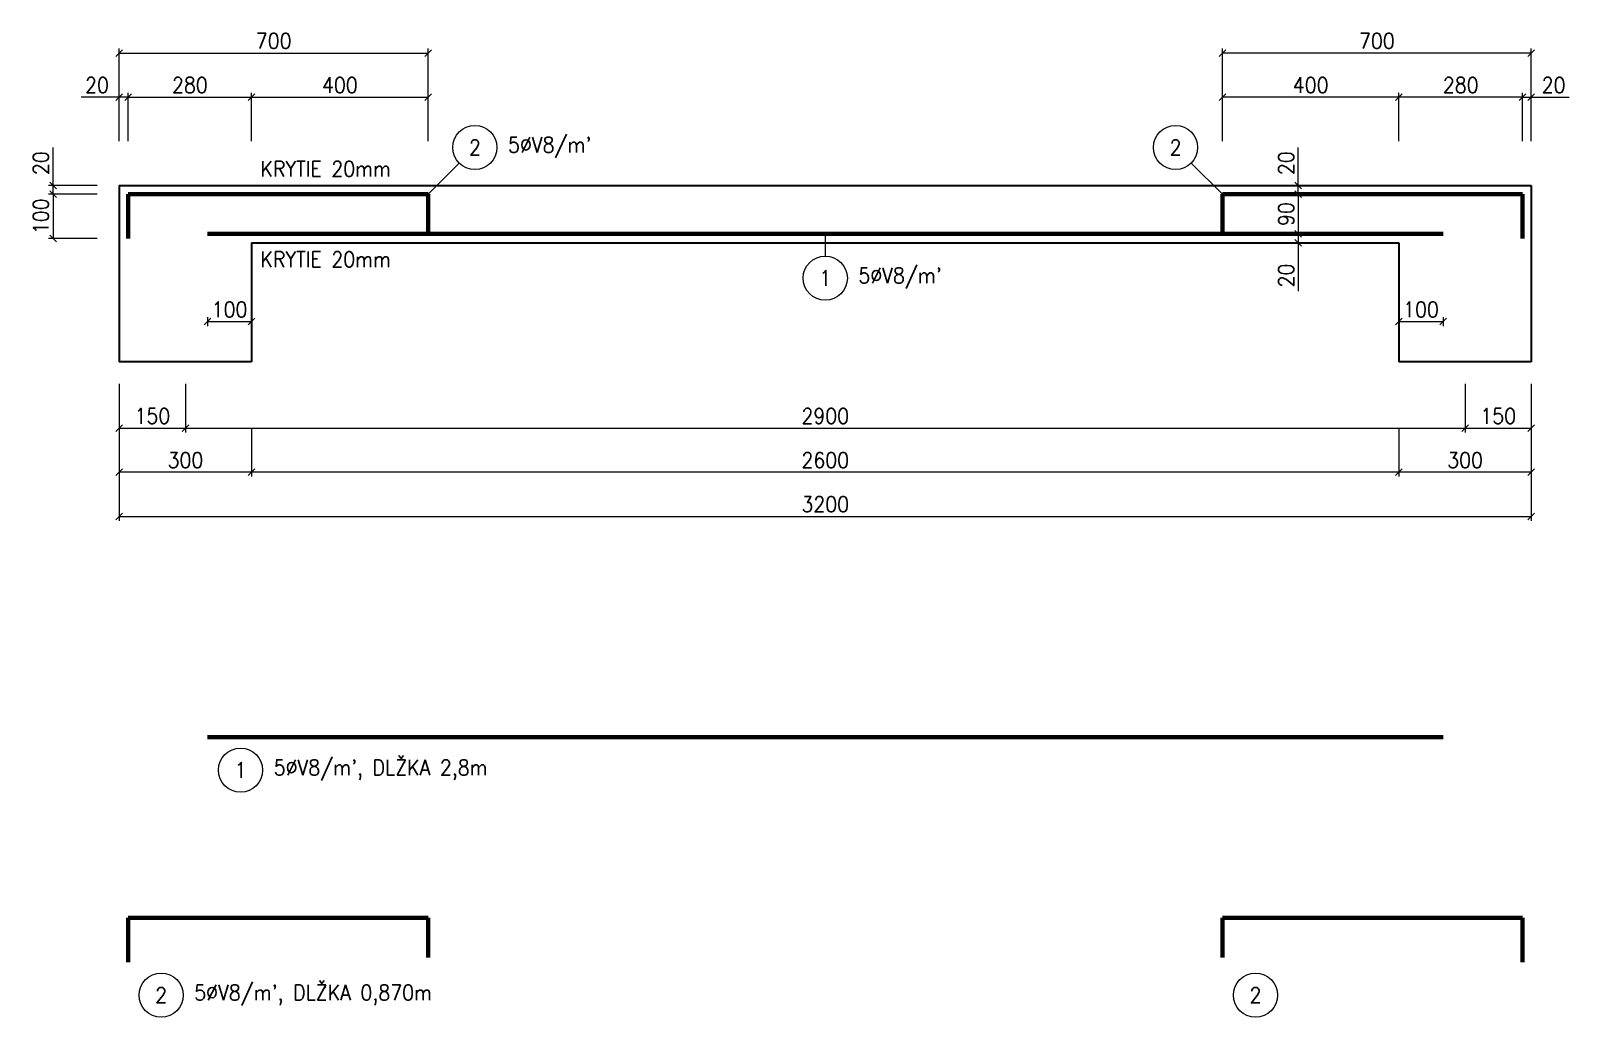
# Model space of a CAD drawing. Header units: millimetres. Extents: x 24593 to 28080, y 35468 to 37704.
import ezdxf

# ---------------------------------------------------------------- set-up
doc = ezdxf.new("R2010")
doc.units = ezdxf.units.MM
doc.header["$MEASUREMENT"] = 0
for name, color, linetype, lineweight in [('0.18', 51, 'Continuous', 18), ('0.35', 6, 'Continuous', 35), ('0.7', 30, 'Continuous', 70)]:
    doc.layers.add(name, color=color, linetype=linetype, lineweight=lineweight)
doc.styles.add('MyTextStyle', font='romans.shx', dxfattribs={"width": 0.9})
doc.dimstyles.new('Standard SK ext', dxfattribs={"dimtxt": 35, "dimasz": 15, "dimexe": 10, "dimexo": 0, "dimgap": 10, "dimtad": 1, "dimdec": 0, "dimrnd": 5, "dimzin": 0, "dimdsep": 46, "dimtxsty": 'MyTextStyle', "dimblk": 'OBLIQUE', "dimcen": 0, "dimclrd": 51, "dimclre": 51, "dimadec": 0, "dimazin": 0, "dimtfac": 1, "dimtdec": 0, "dimtofl": 0, "dimtmove": 0, "dimatfit": 2, "dimfxl": 100, "dimfxlon": 1, "dimtolj": 1, "dimtzin": 0, "dimlwd": 18, "dimlwe": 18, "dimarcsym": 0})
doc.dimstyles.new('Standard SK int', dxfattribs={"dimtxt": 35, "dimasz": 15, "dimexe": 10, "dimexo": 0, "dimgap": 10, "dimtad": 1, "dimdec": 0, "dimrnd": 5, "dimzin": 0, "dimdsep": 46, "dimtxsty": 'MyTextStyle', "dimblk": 'OBLIQUE', "dimcen": 0, "dimclrd": 51, "dimclre": 51, "dimadec": 0, "dimazin": 0, "dimtfac": 1, "dimtdec": 0, "dimtofl": 0, "dimtmove": 0, "dimatfit": 2, "dimfxl": 10, "dimfxlon": 1, "dimtolj": 1, "dimtzin": 0, "dimlwd": 18, "dimlwe": 18, "dimarcsym": 0})

# ---------------------------------------------------------------- blocks, each defined once
blk = doc.blocks.new('_Oblique')
at = {"color": 0, "linetype": 'ByBlock', "lineweight": -2}
blk.add_line((-0.5, -0.5), (0.5, 0.5), dxfattribs=at)
blk = doc.blocks.new('*D9')
at = {"layer": '0.18', "color": 51, "linetype": 'Continuous', "lineweight": 18, "transparency": 16777216}
for p, q in [((24793.7, 36903.3), (24793.7, 36793.3)), ((24943.7, 36903.3), (24943.7, 36793.3)), ((24793.7, 36803.3), (24943.7, 36803.3))]:
    blk.add_line(p, q, dxfattribs=at)
at = {"layer": 'Defpoints', "color": 0, "transparency": 16777216}
for p in [(24793.7, 36953.3), (24943.7, 36953.3), (24943.7, 36803.3)]:
    blk.add_point(p, dxfattribs=at)
at = {"layer": '0.18', "color": 51, "lineweight": 18, "transparency": 16777216, "xscale": 15, "yscale": 15, "zscale": 15, "rotation": 180}
blk.add_blockref('_Oblique', (24793.7, 36803.3), dxfattribs=at)
at = {"layer": '0.18', "color": 51, "lineweight": 18, "transparency": 16777216, "xscale": 15, "yscale": 15, "zscale": 15}
blk.add_blockref('_Oblique', (24943.7, 36803.3), dxfattribs=at)
at = {"layer": '0.18', "color": 0, "transparency": 16777216, "insert": (24868.7, 36830.8), "char_height": 35, "attachment_point": 5, "style": 'MyTextStyle'}
blk.add_mtext('\\A1;150', dxfattribs=at)
blk = doc.blocks.new('*D10')
at = {"layer": '0.18', "color": 51, "linetype": 'Continuous', "lineweight": 18, "transparency": 16777216}
for p, q in [((24943.7, 36903.3), (24943.7, 36793.3)), ((27843.7, 36903.3), (27843.7, 36793.3)), ((24943.7, 36803.3), (27843.7, 36803.3))]:
    blk.add_line(p, q, dxfattribs=at)
at = {"layer": 'Defpoints', "color": 0, "transparency": 16777216}
for p in [(24943.7, 36953.3), (27843.7, 36953.3), (27843.7, 36803.3)]:
    blk.add_point(p, dxfattribs=at)
at = {"layer": '0.18', "color": 51, "lineweight": 18, "transparency": 16777216, "xscale": 15, "yscale": 15, "zscale": 15, "rotation": 180}
blk.add_blockref('_Oblique', (24943.7, 36803.3), dxfattribs=at)
at = {"layer": '0.18', "color": 51, "lineweight": 18, "transparency": 16777216, "xscale": 15, "yscale": 15, "zscale": 15}
blk.add_blockref('_Oblique', (27843.7, 36803.3), dxfattribs=at)
at = {"layer": '0.18', "color": 0, "transparency": 16777216, "insert": (26393.7, 36830.8), "char_height": 35, "attachment_point": 5, "style": 'MyTextStyle'}
blk.add_mtext('\\A1;2900', dxfattribs=at)
blk = doc.blocks.new('*D11')
at = {"layer": '0.18', "color": 51, "linetype": 'Continuous', "lineweight": 18, "transparency": 16777216}
for p, q in [((27843.7, 36903.3), (27843.7, 36793.3)), ((27993.7, 36903.3), (27993.7, 36793.3)), ((27843.7, 36803.3), (27993.7, 36803.3))]:
    blk.add_line(p, q, dxfattribs=at)
at = {"layer": 'Defpoints', "color": 0, "transparency": 16777216}
for p in [(27843.7, 36953.3), (27993.7, 36953.3), (27993.7, 36803.3)]:
    blk.add_point(p, dxfattribs=at)
at = {"layer": '0.18', "color": 51, "lineweight": 18, "transparency": 16777216, "xscale": 15, "yscale": 15, "zscale": 15, "rotation": 180}
blk.add_blockref('_Oblique', (27843.7, 36803.3), dxfattribs=at)
at = {"layer": '0.18', "color": 51, "lineweight": 18, "transparency": 16777216, "xscale": 15, "yscale": 15, "zscale": 15}
blk.add_blockref('_Oblique', (27993.7, 36803.3), dxfattribs=at)
at = {"layer": '0.18', "color": 0, "transparency": 16777216, "insert": (27918.7, 36830.8), "char_height": 35, "attachment_point": 5, "style": 'MyTextStyle'}
blk.add_mtext('\\A1;150', dxfattribs=at)
blk = doc.blocks.new('*D12')
at = {"layer": '0.18', "color": 51, "linetype": 'Continuous', "lineweight": 18, "transparency": 16777216}
for p, q in [((27693.7, 36803.3), (27693.7, 36693.3)), ((27993.7, 36803.3), (27993.7, 36693.3)), ((27993.7, 36703.3), (27693.7, 36703.3))]:
    blk.add_line(p, q, dxfattribs=at)
at = {"layer": 'Defpoints', "color": 0, "transparency": 16777216}
for p in [(27693.7, 36953.3), (27993.7, 36953.3), (27693.7, 36703.3)]:
    blk.add_point(p, dxfattribs=at)
at = {"layer": '0.18', "color": 51, "lineweight": 18, "transparency": 16777216, "xscale": 15, "yscale": 15, "zscale": 15, "rotation": 180}
blk.add_blockref('_Oblique', (27693.7, 36703.3), dxfattribs=at)
at = {"layer": '0.18', "color": 51, "lineweight": 18, "transparency": 16777216, "xscale": 15, "yscale": 15, "zscale": 15}
blk.add_blockref('_Oblique', (27993.7, 36703.3), dxfattribs=at)
at = {"layer": '0.18', "color": 0, "transparency": 16777216, "insert": (27843.7, 36730.8), "char_height": 35, "attachment_point": 5, "style": 'MyTextStyle'}
blk.add_mtext('\\A1;300', dxfattribs=at)
blk = doc.blocks.new('*D13')
at = {"layer": '0.18', "color": 51, "linetype": 'Continuous', "lineweight": 18, "transparency": 16777216}
for p, q in [((25093.7, 36803.3), (25093.7, 36693.3)), ((27693.7, 36803.3), (27693.7, 36693.3)), ((27693.7, 36703.3), (25093.7, 36703.3))]:
    blk.add_line(p, q, dxfattribs=at)
at = {"layer": 'Defpoints', "color": 0, "transparency": 16777216}
for p in [(25093.7, 36953.3), (27693.7, 36953.3), (25093.7, 36703.3)]:
    blk.add_point(p, dxfattribs=at)
at = {"layer": '0.18', "color": 51, "lineweight": 18, "transparency": 16777216, "xscale": 15, "yscale": 15, "zscale": 15, "rotation": 180}
blk.add_blockref('_Oblique', (25093.7, 36703.3), dxfattribs=at)
at = {"layer": '0.18', "color": 51, "lineweight": 18, "transparency": 16777216, "xscale": 15, "yscale": 15, "zscale": 15}
blk.add_blockref('_Oblique', (27693.7, 36703.3), dxfattribs=at)
at = {"layer": '0.18', "color": 0, "transparency": 16777216, "insert": (26393.7, 36730.8), "char_height": 35, "attachment_point": 5, "style": 'MyTextStyle'}
blk.add_mtext('\\A1;2600', dxfattribs=at)
blk = doc.blocks.new('*D14')
at = {"layer": '0.18', "color": 51, "linetype": 'Continuous', "lineweight": 18, "transparency": 16777216}
for p, q in [((24793.7, 36803.3), (24793.7, 36693.3)), ((25093.7, 36803.3), (25093.7, 36693.3)), ((25093.7, 36703.3), (24793.7, 36703.3))]:
    blk.add_line(p, q, dxfattribs=at)
at = {"layer": 'Defpoints', "color": 0, "transparency": 16777216}
for p in [(24793.7, 36953.3), (25093.7, 36953.3), (24793.7, 36703.3)]:
    blk.add_point(p, dxfattribs=at)
at = {"layer": '0.18', "color": 51, "lineweight": 18, "transparency": 16777216, "xscale": 15, "yscale": 15, "zscale": 15, "rotation": 180}
blk.add_blockref('_Oblique', (24793.7, 36703.3), dxfattribs=at)
at = {"layer": '0.18', "color": 51, "lineweight": 18, "transparency": 16777216, "xscale": 15, "yscale": 15, "zscale": 15}
blk.add_blockref('_Oblique', (25093.7, 36703.3), dxfattribs=at)
at = {"layer": '0.18', "color": 0, "transparency": 16777216, "insert": (24943.7, 36730.8), "char_height": 35, "attachment_point": 5, "style": 'MyTextStyle'}
blk.add_mtext('\\A1;300', dxfattribs=at)
blk = doc.blocks.new('*D15')
at = {"layer": '0.18', "color": 51, "linetype": 'Continuous', "lineweight": 18, "transparency": 16777216}
for p, q in [((24793.7, 36703.3), (24793.7, 36593.3)), ((27993.7, 36703.3), (27993.7, 36593.3)), ((24793.7, 36603.3), (27993.7, 36603.3))]:
    blk.add_line(p, q, dxfattribs=at)
at = {"layer": 'Defpoints', "color": 0, "transparency": 16777216}
for p in [(24793.7, 36953.3), (27993.7, 36953.3), (27993.7, 36603.3)]:
    blk.add_point(p, dxfattribs=at)
at = {"layer": '0.18', "color": 51, "lineweight": 18, "transparency": 16777216, "xscale": 15, "yscale": 15, "zscale": 15, "rotation": 180}
blk.add_blockref('_Oblique', (24793.7, 36603.3), dxfattribs=at)
at = {"layer": '0.18', "color": 51, "lineweight": 18, "transparency": 16777216, "xscale": 15, "yscale": 15, "zscale": 15}
blk.add_blockref('_Oblique', (27993.7, 36603.3), dxfattribs=at)
at = {"layer": '0.18', "color": 0, "transparency": 16777216, "insert": (26393.7, 36630.8), "char_height": 35, "attachment_point": 5, "style": 'MyTextStyle'}
blk.add_mtext('\\A1;3200', dxfattribs=at)
blk = doc.blocks.new('*D19')
at = {"layer": '0.18', "color": 51, "linetype": 'Continuous', "lineweight": 18, "transparency": 16777216}
for p, q in [((24993.7, 37054.7), (24993.7, 37034.7)), ((24993.7, 37044.7), (25093.7, 37044.7)), ((25093.7, 37054.7), (25093.7, 37034.7))]:
    blk.add_line(p, q, dxfattribs=at)
at = {"layer": 'Defpoints', "color": 0, "transparency": 16777216}
for p in [(24993.7, 37243.3), (25093.7, 37243.3), (25093.7, 37044.7)]:
    blk.add_point(p, dxfattribs=at)
at = {"layer": '0.18', "color": 51, "lineweight": 18, "transparency": 16777216, "xscale": 15, "yscale": 15, "zscale": 15, "rotation": 180}
blk.add_blockref('_Oblique', (24993.7, 37044.7), dxfattribs=at)
at = {"layer": '0.18', "color": 51, "lineweight": 18, "transparency": 16777216, "xscale": 15, "yscale": 15, "zscale": 15}
blk.add_blockref('_Oblique', (25093.7, 37044.7), dxfattribs=at)
at = {"layer": '0.18', "color": 0, "transparency": 16777216, "insert": (25043.7, 37072.2), "char_height": 35, "attachment_point": 5, "style": 'MyTextStyle'}
blk.add_mtext('\\A1;100', dxfattribs=at)
blk = doc.blocks.new('*D21')
at = {"layer": '0.18', "color": 51, "linetype": 'Continuous', "lineweight": 18, "transparency": 16777216}
for p, q in [((27693.7, 37054.7), (27693.7, 37034.7)), ((27693.7, 37044.7), (27793.7, 37044.7)), ((27793.7, 37054.7), (27793.7, 37034.7))]:
    blk.add_line(p, q, dxfattribs=at)
at = {"layer": 'Defpoints', "color": 0, "transparency": 16777216}
for p in [(27793.7, 37243.3), (27693.7, 37223.3), (27793.7, 37044.7)]:
    blk.add_point(p, dxfattribs=at)
at = {"layer": '0.18', "color": 51, "lineweight": 18, "transparency": 16777216, "xscale": 15, "yscale": 15, "zscale": 15, "rotation": 180}
blk.add_blockref('_Oblique', (27693.7, 37044.7), dxfattribs=at)
at = {"layer": '0.18', "color": 51, "lineweight": 18, "transparency": 16777216, "xscale": 15, "yscale": 15, "zscale": 15}
blk.add_blockref('_Oblique', (27793.7, 37044.7), dxfattribs=at)
at = {"layer": '0.18', "color": 0, "transparency": 16777216, "insert": (27743.7, 37072.2), "char_height": 35, "attachment_point": 5, "style": 'MyTextStyle'}
blk.add_mtext('\\A1;100', dxfattribs=at)
blk = doc.blocks.new('*D22')
at = {"layer": '0.18', "color": 51, "linetype": 'Continuous', "lineweight": 18, "transparency": 16777216}
for p, q in [((24793.7, 37553.3), (24707.7, 37553.3)), ((24793.7, 37453.3), (24793.7, 37563.3)), ((24813.7, 37553.3), (24793.7, 37553.3)), ((24813.7, 37453.3), (24813.7, 37563.3))]:
    blk.add_line(p, q, dxfattribs=at)
at = {"layer": 'Defpoints', "color": 0, "transparency": 16777216}
for p in [(24813.7, 37553.3), (24793.7, 37353.3), (24813.7, 37333.3)]:
    blk.add_point(p, dxfattribs=at)
at = {"layer": '0.18', "color": 51, "lineweight": 18, "transparency": 16777216, "xscale": 15, "yscale": 15, "zscale": 15, "rotation": 180}
blk.add_blockref('_Oblique', (24793.7, 37553.3), dxfattribs=at)
at = {"layer": '0.18', "color": 51, "lineweight": 18, "transparency": 16777216, "xscale": 15, "yscale": 15, "zscale": 15}
blk.add_blockref('_Oblique', (24813.7, 37553.3), dxfattribs=at)
at = {"layer": '0.18', "color": 0, "transparency": 16777216, "insert": (24743.2, 37580.8), "char_height": 35, "attachment_point": 5, "style": 'MyTextStyle'}
blk.add_mtext('\\A1;20', dxfattribs=at)
blk = doc.blocks.new('*D23')
at = {"layer": '0.18', "color": 51, "linetype": 'Continuous', "lineweight": 18, "transparency": 16777216}
for p, q in [((24813.7, 37453.3), (24813.7, 37563.3)), ((24813.7, 37553.3), (25093.7, 37553.3)), ((25093.7, 37453.3), (25093.7, 37563.3))]:
    blk.add_line(p, q, dxfattribs=at)
at = {"layer": 'Defpoints', "color": 0, "transparency": 16777216}
for p in [(25093.7, 37553.3), (24813.7, 37353.3), (25093.7, 37223.3)]:
    blk.add_point(p, dxfattribs=at)
at = {"layer": '0.18', "color": 51, "lineweight": 18, "transparency": 16777216, "xscale": 15, "yscale": 15, "zscale": 15, "rotation": 180}
blk.add_blockref('_Oblique', (24813.7, 37553.3), dxfattribs=at)
at = {"layer": '0.18', "color": 51, "lineweight": 18, "transparency": 16777216, "xscale": 15, "yscale": 15, "zscale": 15}
blk.add_blockref('_Oblique', (25093.7, 37553.3), dxfattribs=at)
at = {"layer": '0.18', "color": 0, "transparency": 16777216, "insert": (24953.7, 37580.8), "char_height": 35, "attachment_point": 5, "style": 'MyTextStyle'}
blk.add_mtext('\\A1;280', dxfattribs=at)
blk = doc.blocks.new('*D24')
at = {"layer": '0.18', "color": 51, "linetype": 'Continuous', "lineweight": 18, "transparency": 16777216}
for p, q in [((25093.7, 37453.3), (25093.7, 37563.3)), ((25093.7, 37553.3), (25493.7, 37553.3)), ((25493.7, 37453.3), (25493.7, 37563.3))]:
    blk.add_line(p, q, dxfattribs=at)
at = {"layer": 'Defpoints', "color": 0, "transparency": 16777216}
for p in [(25493.7, 37553.3), (25493.7, 37333.3), (25093.7, 37223.3)]:
    blk.add_point(p, dxfattribs=at)
at = {"layer": '0.18', "color": 51, "lineweight": 18, "transparency": 16777216, "xscale": 15, "yscale": 15, "zscale": 15, "rotation": 180}
blk.add_blockref('_Oblique', (25093.7, 37553.3), dxfattribs=at)
at = {"layer": '0.18', "color": 51, "lineweight": 18, "transparency": 16777216, "xscale": 15, "yscale": 15, "zscale": 15}
blk.add_blockref('_Oblique', (25493.7, 37553.3), dxfattribs=at)
at = {"layer": '0.18', "color": 0, "transparency": 16777216, "insert": (25293.7, 37580.8), "char_height": 35, "attachment_point": 5, "style": 'MyTextStyle'}
blk.add_mtext('\\A1;400', dxfattribs=at)
blk = doc.blocks.new('*D25')
at = {"layer": '0.18', "color": 51, "linetype": 'Continuous', "lineweight": 18, "transparency": 16777216}
for p, q in [((27973.7, 37453.3), (27973.7, 37563.3)), ((27973.7, 37553.3), (27993.7, 37553.3)), ((27993.7, 37453.3), (27993.7, 37563.3)), ((27993.7, 37553.3), (28079.7, 37553.3))]:
    blk.add_line(p, q, dxfattribs=at)
at = {"layer": 'Defpoints', "color": 0, "transparency": 16777216}
for p in [(27973.7, 37553.3), (27973.7, 37353.3), (27993.7, 37353.3)]:
    blk.add_point(p, dxfattribs=at)
at = {"layer": '0.18', "color": 51, "lineweight": 18, "transparency": 16777216, "xscale": 15, "yscale": 15, "zscale": 15, "rotation": 180}
blk.add_blockref('_Oblique', (27973.7, 37553.3), dxfattribs=at)
at = {"layer": '0.18', "color": 51, "lineweight": 18, "transparency": 16777216, "xscale": 15, "yscale": 15, "zscale": 15}
blk.add_blockref('_Oblique', (27993.7, 37553.3), dxfattribs=at)
at = {"layer": '0.18', "color": 0, "transparency": 16777216, "insert": (28044.2, 37580.8), "char_height": 35, "attachment_point": 5, "style": 'MyTextStyle'}
blk.add_mtext('\\A1;20', dxfattribs=at)
blk = doc.blocks.new('*D26')
at = {"layer": '0.18', "color": 51, "linetype": 'Continuous', "lineweight": 18, "transparency": 16777216}
for p, q in [((27693.7, 37453.3), (27693.7, 37563.3)), ((27973.7, 37553.3), (27693.7, 37553.3)), ((27973.7, 37453.3), (27973.7, 37563.3))]:
    blk.add_line(p, q, dxfattribs=at)
at = {"layer": 'Defpoints', "color": 0, "transparency": 16777216}
for p in [(27693.7, 37553.3), (27973.7, 37353.3), (27693.7, 37223.3)]:
    blk.add_point(p, dxfattribs=at)
at = {"layer": '0.18', "color": 51, "lineweight": 18, "transparency": 16777216, "xscale": 15, "yscale": 15, "zscale": 15, "rotation": 180}
blk.add_blockref('_Oblique', (27693.7, 37553.3), dxfattribs=at)
at = {"layer": '0.18', "color": 51, "lineweight": 18, "transparency": 16777216, "xscale": 15, "yscale": 15, "zscale": 15}
blk.add_blockref('_Oblique', (27973.7, 37553.3), dxfattribs=at)
at = {"layer": '0.18', "color": 0, "transparency": 16777216, "insert": (27833.7, 37580.8), "char_height": 35, "attachment_point": 5, "style": 'MyTextStyle'}
blk.add_mtext('\\A1;280', dxfattribs=at)
blk = doc.blocks.new('*D27')
at = {"layer": '0.18', "color": 51, "linetype": 'Continuous', "lineweight": 18, "transparency": 16777216}
for p, q in [((27293.7, 37453.3), (27293.7, 37563.3)), ((27693.7, 37553.3), (27293.7, 37553.3)), ((27693.7, 37453.3), (27693.7, 37563.3))]:
    blk.add_line(p, q, dxfattribs=at)
at = {"layer": 'Defpoints', "color": 0, "transparency": 16777216}
for p in [(27293.7, 37553.3), (27293.7, 37333.3), (27693.7, 37223.3)]:
    blk.add_point(p, dxfattribs=at)
at = {"layer": '0.18', "color": 51, "lineweight": 18, "transparency": 16777216, "xscale": 15, "yscale": 15, "zscale": 15, "rotation": 180}
blk.add_blockref('_Oblique', (27293.7, 37553.3), dxfattribs=at)
at = {"layer": '0.18', "color": 51, "lineweight": 18, "transparency": 16777216, "xscale": 15, "yscale": 15, "zscale": 15}
blk.add_blockref('_Oblique', (27693.7, 37553.3), dxfattribs=at)
at = {"layer": '0.18', "color": 0, "transparency": 16777216, "insert": (27493.7, 37580.8), "char_height": 35, "attachment_point": 5, "style": 'MyTextStyle'}
blk.add_mtext('\\A1;400', dxfattribs=at)
blk = doc.blocks.new('*D29')
at = {"layer": '0.18', "color": 51, "linetype": 'Continuous', "lineweight": 18, "transparency": 16777216}
for p, q in [((24793.7, 37553.3), (24793.7, 37663.3)), ((25493.7, 37553.3), (25493.7, 37663.3)), ((24793.7, 37653.3), (25493.7, 37653.3))]:
    blk.add_line(p, q, dxfattribs=at)
at = {"layer": 'Defpoints', "color": 0, "transparency": 16777216}
for p in [(25493.7, 37653.3), (24793.7, 37353.3), (25493.7, 37353.3)]:
    blk.add_point(p, dxfattribs=at)
at = {"layer": '0.18', "color": 51, "lineweight": 18, "transparency": 16777216, "xscale": 15, "yscale": 15, "zscale": 15, "rotation": 180}
blk.add_blockref('_Oblique', (24793.7, 37653.3), dxfattribs=at)
at = {"layer": '0.18', "color": 51, "lineweight": 18, "transparency": 16777216, "xscale": 15, "yscale": 15, "zscale": 15}
blk.add_blockref('_Oblique', (25493.7, 37653.3), dxfattribs=at)
at = {"layer": '0.18', "color": 0, "transparency": 16777216, "insert": (25143.7, 37680.8), "char_height": 35, "attachment_point": 5, "style": 'MyTextStyle'}
blk.add_mtext('\\A1;700', dxfattribs=at)
blk = doc.blocks.new('*D30')
at = {"layer": '0.18', "color": 51, "linetype": 'Continuous', "lineweight": 18, "transparency": 16777216}
for p, q in [((27293.7, 37553.3), (27293.7, 37663.3)), ((27993.7, 37553.3), (27993.7, 37663.3)), ((27993.7, 37653.3), (27293.7, 37653.3))]:
    blk.add_line(p, q, dxfattribs=at)
at = {"layer": 'Defpoints', "color": 0, "transparency": 16777216}
for p in [(27293.7, 37653.3), (27293.7, 37353.3), (27993.7, 37353.3)]:
    blk.add_point(p, dxfattribs=at)
at = {"layer": '0.18', "color": 51, "lineweight": 18, "transparency": 16777216, "xscale": 15, "yscale": 15, "zscale": 15, "rotation": 180}
blk.add_blockref('_Oblique', (27293.7, 37653.3), dxfattribs=at)
at = {"layer": '0.18', "color": 51, "lineweight": 18, "transparency": 16777216, "xscale": 15, "yscale": 15, "zscale": 15}
blk.add_blockref('_Oblique', (27993.7, 37653.3), dxfattribs=at)
at = {"layer": '0.18', "color": 0, "transparency": 16777216, "insert": (27643.7, 37680.8), "char_height": 35, "attachment_point": 5, "style": 'MyTextStyle'}
blk.add_mtext('\\A1;700', dxfattribs=at)
blk = doc.blocks.new('*D31')
at = {"layer": '0.18', "color": 51, "linetype": 'Continuous', "lineweight": 18, "transparency": 16777216}
for p, q in [((24643.7, 37353.3), (24643.7, 37439.3)), ((24743.7, 37353.3), (24633.7, 37353.3)), ((24643.7, 37333.3), (24643.7, 37353.3)), ((24743.7, 37333.3), (24633.7, 37333.3))]:
    blk.add_line(p, q, dxfattribs=at)
at = {"layer": 'Defpoints', "color": 0, "transparency": 16777216}
for p in [(24793.7, 37353.3), (24643.7, 37333.3), (24793.7, 37333.3)]:
    blk.add_point(p, dxfattribs=at)
at = {"layer": '0.18', "color": 51, "lineweight": 18, "transparency": 16777216, "xscale": 15, "yscale": 15, "zscale": 15}
for p, rotation in [((24643.7, 37353.3), 90), ((24643.7, 37333.3), 270)]:
    blk.add_blockref('_Oblique', p, dxfattribs=dict(at, rotation=rotation))
at = {"layer": '0.18', "color": 0, "transparency": 16777216, "insert": (24616.2, 37403.8), "char_height": 35, "attachment_point": 5, "rotation": 90, "style": 'MyTextStyle'}
blk.add_mtext('\\A1;20', dxfattribs=at)
blk = doc.blocks.new('*D32')
at = {"layer": '0.18', "color": 51, "linetype": 'Continuous', "lineweight": 18, "transparency": 16777216}
for p, q in [((24743.7, 37333.3), (24633.7, 37333.3)), ((24643.7, 37333.3), (24643.7, 37233.3)), ((24743.7, 37233.3), (24633.7, 37233.3))]:
    blk.add_line(p, q, dxfattribs=at)
at = {"layer": 'Defpoints', "color": 0, "transparency": 16777216}
for p in [(24793.7, 37333.3), (24643.7, 37233.3), (24813.7, 37233.3)]:
    blk.add_point(p, dxfattribs=at)
at = {"layer": '0.18', "color": 51, "lineweight": 18, "transparency": 16777216, "xscale": 15, "yscale": 15, "zscale": 15}
for p, rotation in [((24643.7, 37333.3), 90), ((24643.7, 37233.3), 270)]:
    blk.add_blockref('_Oblique', p, dxfattribs=dict(at, rotation=rotation))
at = {"layer": '0.18', "color": 0, "transparency": 16777216, "insert": (24616.2, 37283.3), "char_height": 35, "attachment_point": 5, "rotation": 90, "style": 'MyTextStyle'}
blk.add_mtext('\\A1;100', dxfattribs=at)
blk = doc.blocks.new('*D33')
at = {"layer": '0.18', "color": 51, "linetype": 'Continuous', "lineweight": 18, "transparency": 16777216}
for p, q in [((27475.5, 37243.3), (27455.5, 37243.3)), ((27465.5, 37243.3), (27465.5, 37223.3)), ((27475.5, 37223.3), (27455.5, 37223.3)), ((27465.5, 37223.3), (27465.5, 37113.7))]:
    blk.add_line(p, q, dxfattribs=at)
at = {"layer": 'Defpoints', "color": 0, "transparency": 16777216}
for p in [(27465.5, 37243.3), (27693.7, 37243.3), (27693.7, 37223.3)]:
    blk.add_point(p, dxfattribs=at)
at = {"layer": '0.18', "color": 51, "lineweight": 18, "transparency": 16777216, "xscale": 15, "yscale": 15, "zscale": 15}
for p, rotation in [((27465.5, 37243.3), 90), ((27465.5, 37223.3), 270)]:
    blk.add_blockref('_Oblique', p, dxfattribs=dict(at, rotation=rotation))
at = {"layer": '0.18', "color": 0, "transparency": 16777216, "insert": (27438, 37149.2), "char_height": 35, "attachment_point": 5, "rotation": 90, "style": 'MyTextStyle'}
blk.add_mtext('\\A1;20', dxfattribs=at)
blk = doc.blocks.new('*D34')
at = {"layer": '0.18', "color": 51, "linetype": 'Continuous', "lineweight": 18, "transparency": 16777216}
for p, q in [((27455.5, 37333.3), (27475.5, 37333.3)), ((27465.5, 37333.3), (27465.5, 37243.3)), ((27455.5, 37243.3), (27475.5, 37243.3))]:
    blk.add_line(p, q, dxfattribs=at)
at = {"layer": 'Defpoints', "color": 0, "transparency": 16777216}
for p in [(27293.7, 37333.3), (27293.7, 37243.3), (27465.5, 37243.3)]:
    blk.add_point(p, dxfattribs=at)
at = {"layer": '0.18', "color": 51, "lineweight": 18, "transparency": 16777216, "xscale": 15, "yscale": 15, "zscale": 15}
for p, rotation in [((27465.5, 37333.3), 90), ((27465.5, 37243.3), 270)]:
    blk.add_blockref('_Oblique', p, dxfattribs=dict(at, rotation=rotation))
at = {"layer": '0.18', "color": 0, "transparency": 16777216, "insert": (27438, 37288.3), "char_height": 35, "attachment_point": 5, "rotation": 90, "style": 'MyTextStyle'}
blk.add_mtext('\\A1;90', dxfattribs=at)
blk = doc.blocks.new('*D36')
at = {"layer": '0.18', "color": 51, "linetype": 'Continuous', "lineweight": 18, "transparency": 16777216}
for p, q in [((27465.5, 37353.3), (27465.5, 37439.3)), ((27455.5, 37353.3), (27475.5, 37353.3)), ((27465.5, 37333.3), (27465.5, 37353.3)), ((27455.5, 37333.3), (27475.5, 37333.3))]:
    blk.add_line(p, q, dxfattribs=at)
at = {"layer": 'Defpoints', "color": 0, "transparency": 16777216}
for p in [(27293.7, 37353.3), (27293.7, 37333.3), (27465.5, 37333.3)]:
    blk.add_point(p, dxfattribs=at)
at = {"layer": '0.18', "color": 51, "lineweight": 18, "transparency": 16777216, "xscale": 15, "yscale": 15, "zscale": 15}
for p, rotation in [((27465.5, 37353.3), 90), ((27465.5, 37333.3), 270)]:
    blk.add_blockref('_Oblique', p, dxfattribs=dict(at, rotation=rotation))
at = {"layer": '0.18', "color": 0, "transparency": 16777216, "insert": (27438, 37403.8), "char_height": 35, "attachment_point": 5, "rotation": 90, "style": 'MyTextStyle'}
blk.add_mtext('\\A1;20', dxfattribs=at)

msp = doc.modelspace()

# ---------------------------------------------------------------- linework, layer by layer
at = {"layer": '0.18'}
for p, q in [((25493.7, 37333.3), (25564.4, 37404)), ((27293.7, 37333.3), (27222.9, 37404)), ((26393.7, 37243.3), (26393.7, 37193.3)), ((25437.8, 36043.6), (25441.5, 36047.3)), ((25257.8, 35533.6), (25261.5, 35537.3))]:
    msp.add_line(p, q, dxfattribs=at)
for centre in [(25599.7, 37439.4), (27187.6, 37439.4), (26393.7, 37143.3), (25068.7, 36028.3), (24888.7, 35518.3), (27368.7, 35518.3)]:
    msp.add_circle(centre, 50, dxfattribs=at)
at = {"layer": '0.35'}
for p, q in [((24793.7, 37353.3), (27993.7, 37353.3)), ((24793.7, 37353.3), (24793.7, 36953.3)), ((27993.7, 37353.3), (27993.7, 36953.3)), ((25093.7, 37223.3), (27693.7, 37223.3)), ((25093.7, 37223.3), (25093.7, 36953.3)), ((27693.7, 37223.3), (27693.7, 36953.3)), ((25093.7, 36953.3), (24793.7, 36953.3)), ((27993.7, 36953.3), (27693.7, 36953.3))]:
    msp.add_line(p, q, dxfattribs=at)
at = {"layer": '0.7'}
for p, q in [((24813.7, 37333.3), (24813.7, 37233.3)), ((24813.7, 37333.3), (25493.7, 37333.3)), ((25493.7, 37333.3), (25493.7, 37243.3)), ((27973.7, 37333.3), (27293.7, 37333.3)), ((27293.7, 37333.3), (27293.7, 37243.3)), ((27973.7, 37333.3), (27973.7, 37233.3)), ((24993.7, 37243.3), (27793.7, 37243.3)), ((27793.7, 36103.3), (24993.7, 36103.3)), ((24813.7, 35693.3), (24813.7, 35593.3)), ((24813.7, 35693.3), (25493.7, 35693.3)), ((25493.7, 35693.3), (25493.7, 35603.3)), ((27973.7, 35693.3), (27293.7, 35693.3)), ((27293.7, 35693.3), (27293.7, 35603.3)), ((27973.7, 35693.3), (27973.7, 35593.3))]:
    msp.add_line(p, q, dxfattribs=at)

# ---------------------------------------------------------------- texts
at = {"layer": '0.18', "char_height": 35, "style": 'MyTextStyle'}
for s, width, gutter_width, insert, attachment_point in [('{\\Fromans|c238;2}', 35, 500, (25599.7, 37439.4), 5), ("{\\Fromans|c238;5}%%C{\\Fromans|c238;V8/m'}", 204.755, 175, (25674.7, 37439.4), 4), ('{\\Fromans|c238;2}', 35, 500, (27187.6, 37439.4), 5), ('{\\Fromans|c238;KRYTIE 20mm}', 334.735, 175, (25113.7, 37373.3), 7), ('{\\Fromans|c238;KRYTIE 20mm}', 334.735, 175, (25113.7, 37203.3), 1), ("{\\Fromans|c238;5}%%C{\\Fromans|c238;V8/m'}", 204.755, 175, (26468.7, 37143.3), 4), ('{\\Fromans|c238;1}', 35, 500, (26393.7, 37143.3), 5), ("{\\Fromans|c238;5}%%C{\\Fromans|c238;V8/m', DLŽKA 2,8m}", 754.552, 175, (25143.7, 36028.3), 4), ('{\\Fromans|c238;1}', 35, 500, (25068.7, 36028.3), 5), ('{\\Fromans|c238;2}', 35, 500, (24888.7, 35518.3), 5), ("{\\Fromans|c238;5}%%C{\\Fromans|c238;V8/m', DLŽKA 0,870m}", 754.552, 175, (24963.7, 35518.3), 4), ('{\\Fromans|c238;2}', 35, 500, (27368.7, 35518.3), 5)]:
    msp.add_mtext_dynamic_manual_height_columns(s, width=width, gutter_width=gutter_width, heights=[0], dxfattribs=dict(at, insert=insert, attachment_point=attachment_point))

# ---------------------------------------------------------------- dimensions: what is measured, and where the dimension line sits
at = {"layer": '0.18'}
for base, p1, p2, picture, middle in [((25493.7, 37653.3), (24793.7, 37353.3), (25493.7, 37353.3), '*D29', (25143.7, 37680.8)), ((27293.7, 37653.3), (27993.7, 37353.3), (27293.7, 37353.3), '*D30', (27643.7, 37680.8)), ((27993.7, 36603.3), (24793.7, 36953.3), (27993.7, 36953.3), '*D15', (26393.7, 36630.8)), ((27693.7, 36703.3), (27993.7, 36953.3), (27693.7, 36953.3), '*D12', (27843.7, 36730.8))]:
    dim = msp.add_linear_dim(base=base, p1=p1, p2=p2, dimstyle='Standard SK ext', dxfattribs=at)
    dim.commit()
    dim.dimension.update_dxf_attribs({"geometry": picture, "text_midpoint": middle})
for base, p1, p2, picture, middle in [((24813.7, 37553.3), (24793.7, 37353.3), (24813.7, 37333.3), '*D22', (24743.2, 37553.3)), ((27973.7, 37553.3), (27993.7, 37353.3), (27973.7, 37353.3), '*D25', (28044.2, 37553.3))]:
    dim = msp.add_linear_dim(base=base, p1=p1, p2=p2, dimstyle='Standard SK ext', dxfattribs=at)
    dim.commit()
    dim.dimension.update_dxf_attribs({"geometry": picture, "text_midpoint": middle, "dimtype": 160})
for base, p1, p2, dimstyle, picture, middle in [((25093.7, 37553.3), (24813.7, 37353.3), (25093.7, 37223.3), 'Standard SK ext', '*D23', (24953.7, 37580.8)), ((25493.7, 37553.3), (25093.7, 37223.3), (25493.7, 37333.3), 'Standard SK ext', '*D24', (25293.7, 37580.8)), ((27293.7, 37553.3), (27693.7, 37223.3), (27293.7, 37333.3), 'Standard SK ext', '*D27', (27493.7, 37580.8)), ((27693.7, 37553.3), (27973.7, 37353.3), (27693.7, 37223.3), 'Standard SK ext', '*D26', (27833.7, 37580.8)), ((25093.7, 37044.7), (24993.7, 37243.3), (25093.7, 37243.3), 'Standard SK int', '*D19', (25043.7, 37072.2)), ((27793.7, 37044.7), (27693.7, 37223.3), (27793.7, 37243.3), 'Standard SK int', '*D21', (27743.7, 37072.2)), ((24793.7, 36703.3), (25093.7, 36953.3), (24793.7, 36953.3), 'Standard SK ext', '*D14', (24943.7, 36730.8)), ((25093.7, 36703.3), (27693.7, 36953.3), (25093.7, 36953.3), 'Standard SK ext', '*D13', (26393.7, 36730.8))]:
    dim = msp.add_linear_dim(base=base, p1=p1, p2=p2, dimstyle=dimstyle, override={"dimtmove": 1}, dxfattribs=at)
    dim.commit()
    dim.dimension.update_dxf_attribs({"geometry": picture, "text_midpoint": middle})
for base, p1, p2, dimstyle, picture, middle in [((24643.7, 37333.3), (24793.7, 37353.3), (24793.7, 37333.3), 'Standard SK ext', '*D31', (24643.7, 37403.8)), ((27465.5, 37333.3), (27293.7, 37353.3), (27293.7, 37333.3), 'Standard SK int', '*D36', (27465.5, 37403.8)), ((27465.5, 37243.3), (27693.7, 37223.3), (27693.7, 37243.3), 'Standard SK int', '*D33', (27465.5, 37149.2))]:
    dim = msp.add_linear_dim(base=base, p1=p1, p2=p2, angle=90, dimstyle=dimstyle, dxfattribs=at)
    dim.commit()
    dim.dimension.update_dxf_attribs({"geometry": picture, "text_midpoint": middle, "dimtype": 160})
for base, p1, p2, angle, picture, middle in [((24643.7, 37233.3), (24793.7, 37333.3), (24813.7, 37233.3), 90, '*D32', (24616.2, 37283.3)), ((27843.7, 36803.3), (24943.7, 36953.3), (27843.7, 36953.3), 180, '*D10', (26393.7, 36830.8)), ((27993.7, 36803.3), (27843.7, 36953.3), (27993.7, 36953.3), 180, '*D11', (27918.7, 36830.8))]:
    dim = msp.add_linear_dim(base=base, p1=p1, p2=p2, angle=angle, dimstyle='Standard SK ext', override={"dimtmove": 1}, dxfattribs=at)
    dim.commit()
    dim.dimension.update_dxf_attribs({"geometry": picture, "text_midpoint": middle})
dim = msp.add_linear_dim(base=(27465.5, 37243.3), p1=(27293.7, 37333.3), p2=(27293.7, 37243.3), angle=90, dimstyle='Standard SK int', dxfattribs=at)
dim.commit()
dim.dimension.update_dxf_attribs({"geometry": '*D34', "text_midpoint": (27438, 37288.3)})
dim = msp.add_aligned_dim(p1=(24793.7, 36953.3), p2=(24943.7, 36953.3), distance=-150, dimstyle='Standard SK ext', dxfattribs=at)
dim.commit()
dim.dimension.update_dxf_attribs({"geometry": '*D9', "text_midpoint": (24868.7, 36830.8)})

doc.saveas('drawing.dxf')
